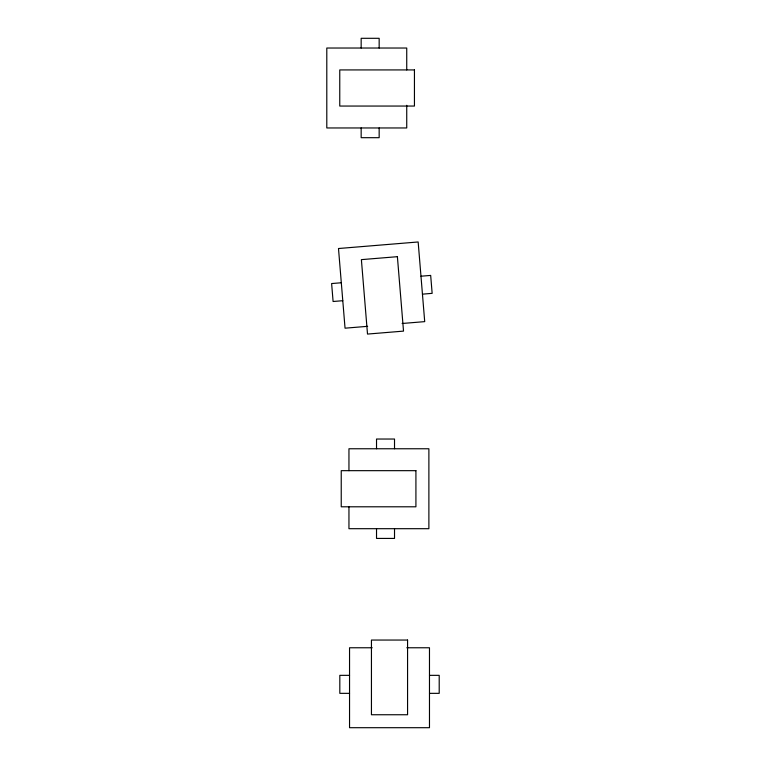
<?xml version="1.0" encoding="UTF-8"?>
<svg xmlns="http://www.w3.org/2000/svg" width="766" height="766" viewBox="0 0 766 766"><rect width="100%" height="100%" fill="white"/><g stroke="black" fill="none" stroke-linecap="round" stroke-linejoin="round"><path stroke-width="1.15" d="M341.31 282.759L331.621 283.554L333.095 301.498L342.785 300.703M420.974 276.21L430.674 275.415L432.148 293.349L422.449 294.154M367.642 326.326L345.045 328.183L338.495 248.519L418.159 241.97L424.709 321.634L402.121 323.491M372.209 647.768L349.545 647.768L349.545 727.7L429.477 727.7L429.477 647.768L406.803 647.768M349.545 675.344L339.817 675.344L339.817 693.345L349.545 693.345M429.477 675.344L439.205 675.344L439.205 693.345L429.477 693.345M406.736 69.926L406.736 48.028L326.795 48.028L326.795 127.96L406.736 127.96L406.736 105.296M394.519 448.761L394.519 439.033L376.527 439.033L376.527 448.761M394.519 528.693L394.519 538.421L376.527 538.421L376.527 528.693M379.16 48.028L379.16 38.3L361.159 38.3L361.159 48.028M379.16 127.96L379.16 137.689L361.159 137.689L361.159 127.96M348.951 470.669L348.951 448.761L428.883 448.761L428.883 528.693L348.951 528.693L348.951 506.795M397.391 256.677L361.389 259.636L367.508 334.072L403.519 331.113L397.391 256.677M414.444 69.926L339.759 69.926L339.759 106.053L414.444 106.053L414.444 69.926M415.919 470.669L341.234 470.669L341.234 506.795L415.919 506.795L415.919 470.669M407.569 640.05L371.443 640.05L371.443 714.745L407.569 714.745L407.569 640.05"/></g></svg>
